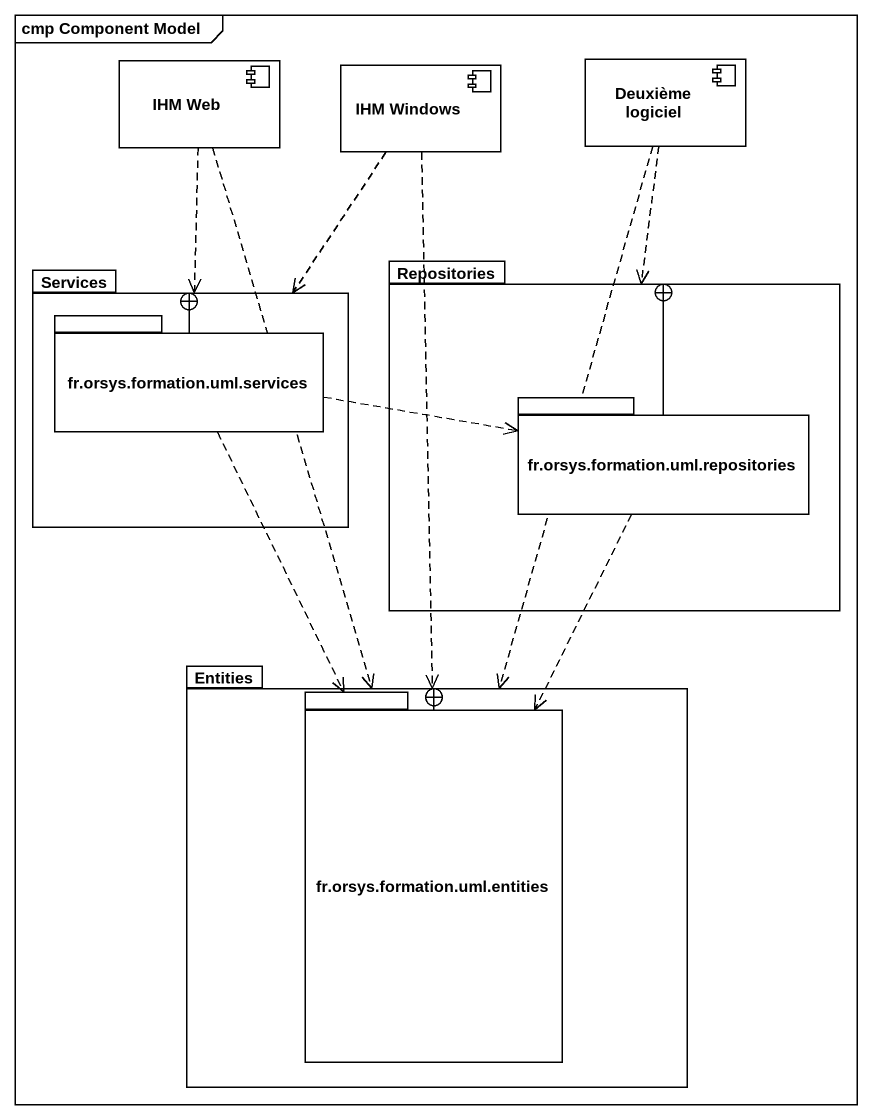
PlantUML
@startuml
mainframe cmp Component Model
component "IHM Web" as IHM_Web
component "IHM Windows" as IHM_Windows
component "Deuxième logiciel" as Deuxième_logiciel
package Services {
  package "fr.orsys.formation.uml.services" as fr_orsys_formation_uml {
  }
}
package Repositories {
  package "fr.orsys.formation.uml.repositories" as fr_orsys_formation_uml_2 {
  }
}
package Entities {
  package "fr.orsys.formation.uml.entities" as fr_orsys_formation_uml_3 {
  }
}
IHM_Web ..> Services
IHM_Web ..> Entities
IHM_Windows ..> Services
IHM_Windows ..> Entities
Deuxième_logiciel ..> Repositories
Deuxième_logiciel ..> Entities
fr_orsys_formation_uml --+ Services
fr_orsys_formation_uml .right.> fr_orsys_formation_uml_2
fr_orsys_formation_uml ..> fr_orsys_formation_uml_3
fr_orsys_formation_uml_2 -left-+ Repositories
fr_orsys_formation_uml_2 ..> fr_orsys_formation_uml_3
fr_orsys_formation_uml_3 -right-+ Entities
@enduml
